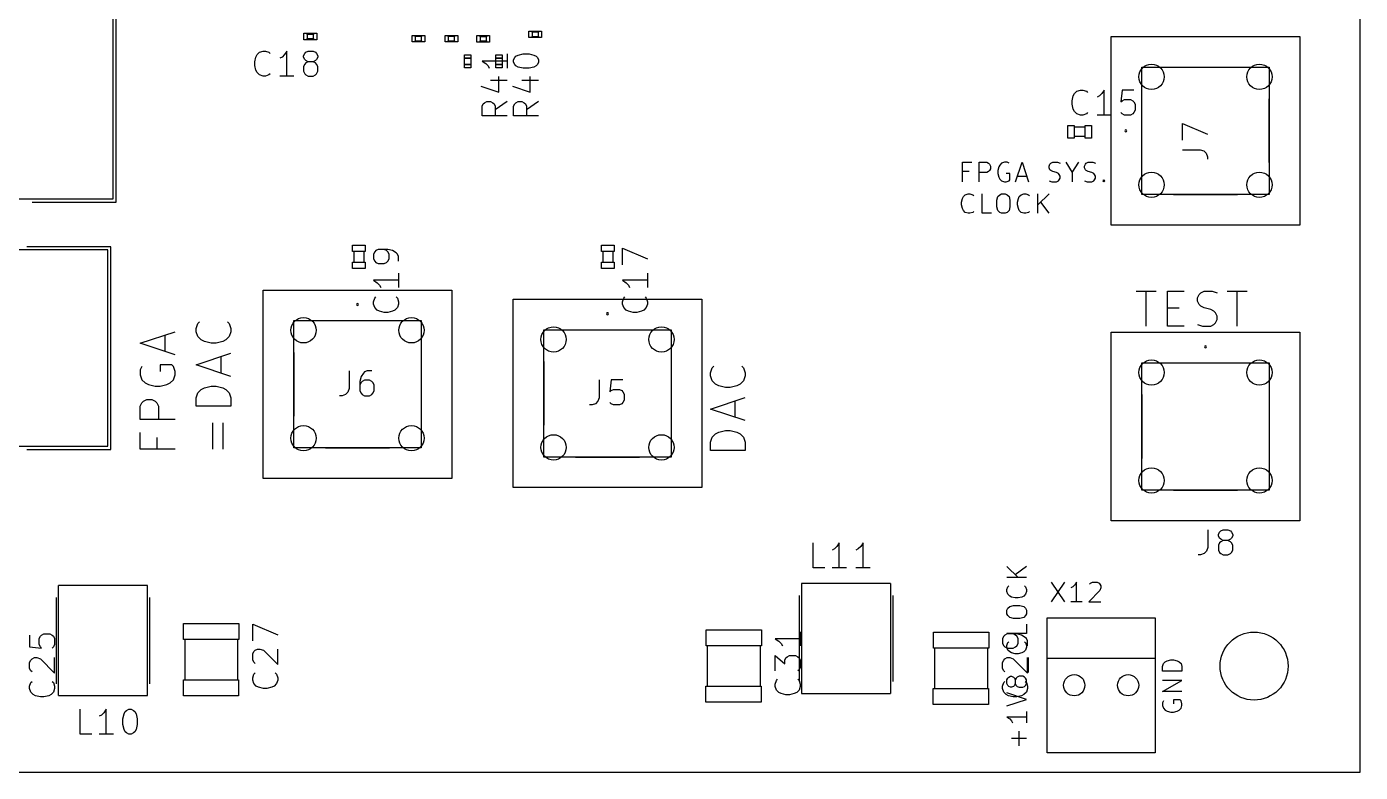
# Model space of a CAD drawing. Header units: millimetres. Extents: x 0 to 100, y 0 to 100.
# Drawn here: x 37.2 to 100, y 0 to 35.1 of the extents above; entities that cross this region are included whole.
import ezdxf

# ---------------------------------------------------------------- set-up
doc = ezdxf.new("R2010")
doc.units = ezdxf.units.MM
for name, color, linetype, true_color in [('Edge.Cuts', 254, 'CONTINUOUS', 0xd0d2cd), ('F.Fab', 9, 'CONTINUOUS', 0xafafaf), ('F.Silkscreen', 41, 'CONTINUOUS', 0xf2eda1)]:
    doc.layers.add(name, color=color, linetype=linetype, true_color=true_color)

msp = doc.modelspace()

# ---------------------------------------------------------------- linework, layer by layer
at = {"layer": 'Edge.Cuts', "linetype": 'CONTINUOUS'}
for p, q in [((100, 0), (100, 100)), ((0, 0), (100, 0))]:
    msp.add_line(p, q, dxfattribs=at)
at = {"layer": 'Edge.Cuts'}
for centre, radius in [((90.17, 32.74), 0.5969), ((95.25, 32.74), 0.5969), ((90.17, 27.66), 0.5969), ((95.25, 27.66), 0.5969), ((50.25, 20.81), 0.5969), ((55.33, 20.81), 0.5969), ((62.02, 20.3781), 0.5969), ((67.1, 20.3781), 0.5969), ((90.17, 18.82), 0.5969), ((95.25, 18.82), 0.5969), ((50.25, 15.73), 0.5969), ((55.33, 15.73), 0.5969), ((62.02, 15.2981), 0.5969), ((67.1, 15.2981), 0.5969), ((90.17, 13.74), 0.5969), ((95.25, 13.74), 0.5969), ((95, 5), 1.599999), ((86.53, 4.1), 0.5), ((89.07, 4.1), 0.5)]:
    msp.add_circle(centre, radius, dxfattribs=at)
at = {"layer": 'F.Fab', "linetype": 'CONTINUOUS'}
for p, q in [((41.2828, 26.9972), (41.2828, 36.2428)), ((50.27, 34.49), (50.27, 34.79)), ((50.27, 34.79), (50.42, 34.79)), ((50.42, 34.79), (50.42, 34.49)), ((50.42, 34.74), (50.42, 34.79)), ((50.42, 34.79), (50.72, 34.79)), ((50.72, 34.74), (50.42, 34.74)), ((50.42, 34.49), (50.42, 34.54)), ((50.42, 34.54), (50.72, 34.54)), ((50.72, 34.79), (50.72, 34.74)), ((50.72, 34.49), (50.72, 34.79)), ((50.72, 34.79), (50.87, 34.79)), ((50.72, 34.54), (50.72, 34.49)), ((50.87, 34.79), (50.87, 34.49)), ((55.36, 34.39), (55.36, 34.69)), ((55.36, 34.69), (55.51, 34.69)), ((55.51, 34.69), (55.51, 34.39)), ((55.51, 34.64), (55.51, 34.69)), ((55.51, 34.69), (55.81, 34.69)), ((55.81, 34.64), (55.51, 34.64)), ((55.81, 34.69), (55.81, 34.64)), ((55.81, 34.39), (55.81, 34.69)), ((55.81, 34.69), (55.96, 34.69)), ((55.96, 34.69), (55.96, 34.39)), ((56.91, 34.39), (56.91, 34.69)), ((56.91, 34.69), (57.06, 34.69)), ((57.06, 34.69), (57.06, 34.39)), ((57.06, 34.64), (57.06, 34.69)), ((57.06, 34.69), (57.36, 34.69)), ((57.36, 34.64), (57.06, 34.64)), ((57.36, 34.69), (57.36, 34.64)), ((57.36, 34.39), (57.36, 34.69)), ((57.36, 34.69), (57.51, 34.69)), ((57.51, 34.69), (57.51, 34.39)), ((58.41, 34.38), (58.41, 34.68)), ((58.41, 34.68), (58.56, 34.68)), ((58.56, 34.68), (58.56, 34.38)), ((58.56, 34.63), (58.56, 34.68)), ((58.56, 34.68), (58.86, 34.68)), ((58.86, 34.63), (58.56, 34.63)), ((58.86, 34.68), (58.86, 34.63)), ((58.86, 34.38), (58.86, 34.68)), ((58.86, 34.68), (59.01, 34.68)), ((59.01, 34.68), (59.01, 34.38)), ((60.86, 34.59), (60.86, 34.89)), ((60.86, 34.89), (61.01, 34.89)), ((61.01, 34.59), (60.86, 34.59)), ((61.01, 34.89), (61.01, 34.59)), ((61.01, 34.84), (61.01, 34.89)), ((61.01, 34.89), (61.31, 34.89)), ((61.31, 34.84), (61.01, 34.84)), ((61.01, 34.59), (61.01, 34.64)), ((61.01, 34.64), (61.31, 34.64)), ((61.31, 34.59), (61.01, 34.59)), ((61.31, 34.89), (61.31, 34.84)), ((61.31, 34.59), (61.31, 34.89)), ((61.31, 34.89), (61.46, 34.89)), ((61.31, 34.64), (61.31, 34.59)), ((61.46, 34.59), (61.31, 34.59)), ((61.46, 34.89), (61.46, 34.59)), ((88.275, 34.635), (97.145, 34.635)), ((88.275, 25.765), (88.275, 34.635)), ((97.145, 34.635), (97.145, 25.765)), ((50.42, 34.49), (50.27, 34.49)), ((50.72, 34.49), (50.42, 34.49)), ((50.87, 34.49), (50.72, 34.49)), ((55.51, 34.39), (55.36, 34.39)), ((55.51, 34.39), (55.51, 34.44)), ((55.51, 34.44), (55.81, 34.44)), ((55.81, 34.39), (55.51, 34.39)), ((55.81, 34.44), (55.81, 34.39)), ((55.96, 34.39), (55.81, 34.39)), ((57.06, 34.39), (56.91, 34.39)), ((57.06, 34.39), (57.06, 34.44)), ((57.06, 34.44), (57.36, 34.44)), ((57.36, 34.39), (57.06, 34.39)), ((57.36, 34.44), (57.36, 34.39)), ((57.51, 34.39), (57.36, 34.39)), ((58.56, 34.38), (58.41, 34.38)), ((58.56, 34.38), (58.56, 34.43)), ((58.56, 34.43), (58.86, 34.43)), ((58.86, 34.38), (58.56, 34.38)), ((58.86, 34.43), (58.86, 34.38)), ((59.01, 34.38), (58.86, 34.38)), ((57.82, 33.62), (57.82, 33.77)), ((57.82, 33.77), (58.12, 33.77)), ((58.12, 33.62), (57.82, 33.62)), ((57.82, 33.17), (57.82, 33.32)), ((57.82, 33.32), (58.12, 33.32)), ((58.12, 33.77), (58.12, 33.62)), ((58.12, 33.32), (58.12, 33.17)), ((59.3, 33.62), (59.3, 33.77)), ((59.3, 33.77), (59.6, 33.77)), ((59.6, 33.62), (59.3, 33.62)), ((59.3, 33.17), (59.3, 33.32)), ((59.3, 33.32), (59.6, 33.32)), ((59.6, 33.77), (59.6, 33.62)), ((59.6, 33.32), (59.6, 33.17)), ((58.12, 33.17), (57.82, 33.17)), ((59.6, 33.17), (59.3, 33.17)), ((89.713, 33.197), (95.707, 33.197)), ((89.713, 27.203), (89.713, 33.197)), ((95.707, 33.197), (95.707, 27.203)), ((86.226, 29.8552), (86.226, 30.4551)), ((86.226, 30.4551), (86.526, 30.4551)), ((86.526, 30.4551), (86.526, 29.8552)), ((86.535, 30.384), (87.025, 30.384)), ((87.0388, 29.8552), (87.0388, 30.4551)), ((87.0388, 30.4551), (87.3388, 30.4551)), ((87.3388, 30.4551), (87.3388, 29.8552)), ((86.526, 29.8552), (86.226, 29.8552)), ((87.025, 29.936), (86.535, 29.936)), ((87.3388, 29.8552), (87.0388, 29.8552)), ((81.271678, 27.797898), (81.271678, 28.717898)), ((81.271678, 28.717898), (81.709773, 28.717898)), ((81.578345, 28.279803), (81.271678, 28.279803)), ((82.060249, 27.797898), (82.060249, 28.717898)), ((82.060249, 28.717898), (82.410725, 28.717898)), ((82.410725, 28.717898), (82.498344, 28.674088)), ((82.498344, 28.279803), (82.410725, 28.235993)), ((82.498344, 28.674088), (82.542154, 28.630279)), ((82.542154, 28.323612), (82.498344, 28.279803)), ((82.542154, 28.630279), (82.585963, 28.54266)), ((82.585963, 28.411231), (82.542154, 28.323612)), ((82.585963, 28.54266), (82.585963, 28.411231)), ((82.980249, 28.49885), (82.93644, 28.323612)), ((82.93644, 28.323612), (82.93644, 28.192184)), ((83.024059, 28.586469), (82.980249, 28.49885)), ((83.111678, 28.674088), (83.024059, 28.586469)), ((83.243106, 28.717898), (83.111678, 28.674088)), ((83.374535, 28.717898), (83.243106, 28.717898)), ((83.462154, 28.674088), (83.374535, 28.717898)), ((83.768821, 27.797898), (84.075487, 28.717898)), ((84.075487, 28.717898), (84.382154, 27.797898)), ((85.345963, 28.54266), (85.389772, 28.630279)), ((85.345963, 28.455041), (85.345963, 28.54266)), ((85.389772, 28.367422), (85.345963, 28.455041)), ((85.389772, 28.630279), (85.433582, 28.674088)), ((85.433582, 28.323612), (85.389772, 28.367422)), ((85.433582, 28.674088), (85.521201, 28.717898)), ((85.521201, 28.279803), (85.433582, 28.323612)), ((85.521201, 28.717898), (85.740248, 28.717898)), ((85.696439, 28.235993), (85.521201, 28.279803)), ((85.740248, 28.717898), (85.871677, 28.674088)), ((86.134534, 28.717898), (86.4412, 28.235993)), ((86.4412, 28.235993), (86.747867, 28.717898)), ((87.010724, 28.54266), (87.054533, 28.630279)), ((87.010724, 28.455041), (87.010724, 28.54266)), ((87.054533, 28.367422), (87.010724, 28.455041)), ((87.054533, 28.630279), (87.098343, 28.674088)), ((87.098343, 28.323612), (87.054533, 28.367422)), ((87.098343, 28.674088), (87.185962, 28.717898)), ((87.185962, 28.279803), (87.098343, 28.323612)), ((87.185962, 28.717898), (87.405009, 28.717898)), ((87.3612, 28.235993), (87.185962, 28.279803)), ((87.405009, 28.717898), (87.536438, 28.674088)), ((82.410725, 28.235993), (82.060249, 28.235993)), ((82.93644, 28.192184), (82.980249, 28.016946)), ((82.980249, 28.016946), (83.024059, 27.929327)), ((83.024059, 27.929327), (83.111678, 27.841708)), ((83.111678, 27.841708), (83.243106, 27.797898)), ((83.243106, 27.797898), (83.330725, 27.797898)), ((83.505963, 28.192184), (83.330725, 28.192184)), ((83.330725, 27.797898), (83.462154, 27.841708)), ((83.462154, 27.841708), (83.505963, 27.885517)), ((83.505963, 27.885517), (83.505963, 28.192184)), ((83.85644, 28.060755), (84.294535, 28.060755)), ((85.345963, 27.841708), (85.477391, 27.797898)), ((85.477391, 27.797898), (85.696439, 27.797898)), ((85.784058, 28.192184), (85.696439, 28.235993)), ((85.696439, 27.797898), (85.784058, 27.841708)), ((85.827867, 28.148374), (85.784058, 28.192184)), ((85.784058, 27.841708), (85.827867, 27.885517)), ((85.871677, 28.060755), (85.827867, 28.148374)), ((85.827867, 27.885517), (85.871677, 27.973136)), ((85.871677, 27.973136), (85.871677, 28.060755)), ((86.4412, 28.235993), (86.4412, 27.797898)), ((87.010724, 27.841708), (87.142152, 27.797898)), ((87.142152, 27.797898), (87.3612, 27.797898)), ((87.448819, 28.192184), (87.3612, 28.235993)), ((87.3612, 27.797898), (87.448819, 27.841708)), ((87.492628, 28.148374), (87.448819, 28.192184)), ((87.448819, 27.841708), (87.492628, 27.885517)), ((87.536438, 28.060755), (87.492628, 28.148374)), ((87.492628, 27.885517), (87.536438, 27.973136)), ((87.536438, 27.973136), (87.536438, 28.060755)), ((87.886914, 27.841708), (87.930723, 27.885517)), ((87.930723, 27.797898), (87.886914, 27.841708)), ((87.930723, 27.885517), (87.974533, 27.841708)), ((87.930723, 27.885517), (87.930723, 27.797898)), ((87.974533, 27.841708), (87.930723, 27.797898)), ((81.227869, 26.842464), (81.271678, 27.017702)), ((81.271678, 27.017702), (81.315488, 27.105321)), ((81.315488, 27.105321), (81.403107, 27.19294)), ((81.403107, 27.19294), (81.534535, 27.23675)), ((81.534535, 27.23675), (81.622154, 27.23675)), ((81.622154, 27.23675), (81.753583, 27.19294)), ((81.753583, 27.19294), (81.797392, 27.149131)), ((82.191678, 26.31675), (82.191678, 27.23675)), ((82.892631, 26.930083), (82.93644, 27.105321)), ((82.93644, 27.105321), (83.024059, 27.19294)), ((83.024059, 27.19294), (83.111678, 27.23675)), ((83.111678, 27.23675), (83.286916, 27.23675)), ((83.286916, 27.23675), (83.374535, 27.19294)), ((83.374535, 27.19294), (83.462154, 27.105321)), ((83.462154, 27.105321), (83.505964, 26.930083)), ((83.856441, 26.842464), (83.90025, 27.017702)), ((83.90025, 27.017702), (83.94406, 27.105321)), ((83.94406, 27.105321), (84.031679, 27.19294)), ((84.031679, 27.19294), (84.163107, 27.23675)), ((84.163107, 27.23675), (84.250726, 27.23675)), ((84.250726, 27.23675), (84.382155, 27.19294)), ((84.382155, 27.19294), (84.425964, 27.149131)), ((84.82025, 26.31675), (84.82025, 27.23675)), ((85.345964, 27.23675), (84.82025, 26.711036)), ((95.707, 27.203), (89.713, 27.203)), ((26.9572, 26.9972), (41.2828, 26.9972)), ((81.227869, 26.711036), (81.227869, 26.842464)), ((81.271678, 26.535798), (81.227869, 26.711036)), ((81.315488, 26.448179), (81.271678, 26.535798)), ((81.403107, 26.36056), (81.315488, 26.448179)), ((81.797392, 26.404369), (81.753583, 26.36056)), ((82.892631, 26.623417), (82.892631, 26.930083)), ((82.93644, 26.448179), (82.892631, 26.623417)), ((83.024059, 26.36056), (82.93644, 26.448179)), ((83.462154, 26.448179), (83.374535, 26.36056)), ((83.505964, 26.623417), (83.462154, 26.448179)), ((83.505964, 26.930083), (83.505964, 26.623417)), ((83.856441, 26.711036), (83.856441, 26.842464)), ((83.90025, 26.535798), (83.856441, 26.711036)), ((83.94406, 26.448179), (83.90025, 26.535798)), ((84.031679, 26.36056), (83.94406, 26.448179)), ((84.425964, 26.404369), (84.382155, 26.36056)), ((85.345964, 26.31675), (84.951679, 26.842464)), ((81.534535, 26.31675), (81.403107, 26.36056)), ((81.622154, 26.31675), (81.534535, 26.31675)), ((81.753583, 26.36056), (81.622154, 26.31675)), ((82.629773, 26.31675), (82.191678, 26.31675)), ((83.111678, 26.31675), (83.024059, 26.36056)), ((83.286916, 26.31675), (83.111678, 26.31675)), ((83.374535, 26.36056), (83.286916, 26.31675)), ((84.163107, 26.31675), (84.031679, 26.36056)), ((84.250726, 26.31675), (84.163107, 26.31675)), ((84.382155, 26.36056), (84.250726, 26.31675)), ((97.145, 25.765), (88.275, 25.765)), ((41.0328, 24.5928), (26.7072, 24.5928)), ((41.0328, 15.3472), (41.0328, 24.5928)), ((52.5552, 24.524), (52.5552, 24.824)), ((52.5552, 24.824), (53.1551, 24.824)), ((53.1551, 24.524), (52.5552, 24.524)), ((52.636, 24.025), (52.636, 24.515)), ((53.084, 24.515), (53.084, 24.025)), ((53.1551, 24.824), (53.1551, 24.524)), ((64.2752, 24.524), (64.2752, 24.824)), ((64.2752, 24.824), (64.8751, 24.824)), ((64.8751, 24.524), (64.2752, 24.524)), ((64.356, 24.025), (64.356, 24.515)), ((64.804, 24.515), (64.804, 24.025)), ((64.8751, 24.824), (64.8751, 24.524)), ((52.5552, 23.7112), (52.5552, 24.0112)), ((52.5552, 24.0112), (53.1551, 24.0112)), ((53.1551, 24.0112), (53.1551, 23.7112)), ((64.2752, 23.7112), (64.2752, 24.0112)), ((64.2752, 24.0112), (64.8751, 24.0112)), ((64.8751, 24.0112), (64.8751, 23.7112)), ((53.1551, 23.7112), (52.5552, 23.7112)), ((64.8751, 23.7112), (64.2752, 23.7112)), ((48.355, 22.705), (57.225, 22.705)), ((48.355, 13.835), (48.355, 22.705)), ((57.225, 22.705), (57.225, 13.835)), ((89.449364, 22.643342), (90.384084, 22.643342)), ((89.916724, 21.007582), (89.916724, 22.643342)), ((90.929337, 21.007582), (90.929337, 22.643342)), ((90.929337, 22.643342), (91.708271, 22.643342)), ((92.487204, 22.565449), (92.64299, 22.643342)), ((92.64299, 22.643342), (93.032457, 22.643342)), ((93.032457, 22.643342), (93.266137, 22.565449)), ((93.733497, 22.643342), (94.668217, 22.643342)), ((94.200857, 21.007582), (94.200857, 22.643342)), ((60.125, 22.2731), (68.995, 22.2731)), ((60.125, 13.4031), (60.125, 22.2731)), ((68.995, 22.2731), (68.995, 13.4031)), ((92.331417, 22.331769), (92.40931, 22.487556)), ((92.331417, 22.175982), (92.331417, 22.331769)), ((92.40931, 22.020196), (92.331417, 22.175982)), ((92.40931, 22.487556), (92.487204, 22.565449)), ((92.487204, 21.942302), (92.40931, 22.020196)), ((90.929337, 21.864409), (91.474591, 21.864409)), ((92.64299, 21.864409), (92.487204, 21.942302)), ((92.954564, 21.786516), (92.64299, 21.864409)), ((93.11035, 21.708622), (92.954564, 21.786516)), ((93.188244, 21.630729), (93.11035, 21.708622)), ((93.266137, 21.474942), (93.188244, 21.630729)), ((93.266137, 21.319156), (93.266137, 21.474942)), ((42.563175, 20.198218), (44.198935, 20.743471)), ((45.196657, 20.899258), (45.27455, 21.132938)), ((45.196657, 20.743471), (45.196657, 20.899258)), ((45.27455, 20.509791), (45.196657, 20.743471)), ((45.27455, 21.132938), (45.352444, 21.210831)), ((46.67663, 21.210831), (46.754524, 21.132938)), ((46.754524, 21.132938), (46.832417, 20.899258)), ((46.832417, 20.743471), (46.754524, 20.509791)), ((46.832417, 20.899258), (46.832417, 20.743471)), ((49.793, 21.267), (55.787, 21.267)), ((49.793, 15.273), (49.793, 21.267)), ((55.787, 21.267), (55.787, 15.273)), ((61.563, 20.8351), (67.557, 20.8351)), ((61.563, 14.8411), (61.563, 20.8351)), ((67.557, 20.8351), (67.557, 14.8411)), ((91.708271, 21.007582), (90.929337, 21.007582)), ((92.331417, 21.085476), (92.565097, 21.007582)), ((92.565097, 21.007582), (92.954564, 21.007582)), ((92.954564, 21.007582), (93.11035, 21.085476)), ((93.11035, 21.085476), (93.188244, 21.163369)), ((93.188244, 21.163369), (93.266137, 21.319156)), ((44.198935, 19.652964), (42.563175, 20.198218)), ((43.731575, 19.808751), (43.731575, 20.587684)), ((45.430337, 20.354005), (45.27455, 20.509791)), ((45.586124, 20.276111), (45.430337, 20.354005)), ((45.897697, 20.198218), (45.586124, 20.276111)), ((46.131377, 20.198218), (45.897697, 20.198218)), ((46.44295, 20.276111), (46.131377, 20.198218)), ((46.598737, 20.354005), (46.44295, 20.276111)), ((46.754524, 20.509791), (46.598737, 20.354005)), ((88.275, 20.715), (97.145, 20.715)), ((88.275, 11.845), (88.275, 20.715)), ((97.145, 20.715), (97.145, 11.845)), ((45.196657, 19.185605), (46.832417, 19.730858)), ((46.365057, 18.796138), (46.365057, 19.575071)), ((42.641068, 19.107711), (42.563175, 18.951924)), ((42.563175, 18.951924), (42.563175, 18.718244)), ((44.043148, 19.185604), (43.497895, 19.185604)), ((43.497895, 19.185604), (43.497895, 18.874031)), ((44.121042, 19.107711), (44.043148, 19.185604)), ((44.198935, 18.874031), (44.121042, 19.107711)), ((44.198935, 18.718244), (44.198935, 18.874031)), ((46.832417, 18.640351), (45.196657, 19.185605)), ((69.406657, 18.814031), (69.48455, 19.047711)), ((69.48455, 19.047711), (69.562444, 19.125604)), ((70.88663, 19.125604), (70.964524, 19.047711)), ((70.964524, 19.047711), (71.042417, 18.814031)), ((89.713, 19.277), (95.707, 19.277)), ((89.713, 13.283), (89.713, 19.277)), ((95.707, 19.277), (95.707, 13.283)), ((42.563175, 18.718244), (42.641068, 18.484564)), ((42.641068, 18.484564), (42.796855, 18.328778)), ((42.796855, 18.328778), (42.952642, 18.250884)), ((42.952642, 18.250884), (43.264215, 18.172991)), ((43.497895, 18.172991), (43.809468, 18.250884)), ((43.809468, 18.250884), (43.965255, 18.328778)), ((43.965255, 18.328778), (44.121042, 18.484564)), ((44.121042, 18.484564), (44.198935, 18.718244)), ((69.406657, 18.658244), (69.406657, 18.814031)), ((69.48455, 18.424564), (69.406657, 18.658244)), ((69.640337, 18.268778), (69.48455, 18.424564)), ((69.796124, 18.190884), (69.640337, 18.268778)), ((70.808737, 18.268778), (70.65295, 18.190884)), ((70.964524, 18.424564), (70.808737, 18.268778)), ((71.042417, 18.658244), (70.964524, 18.424564)), ((71.042417, 18.814031), (71.042417, 18.658244)), ((43.264215, 18.172991), (43.497895, 18.172991)), ((45.196657, 17.627738), (45.27455, 17.861418)), ((45.196657, 17.238271), (45.196657, 17.627738)), ((45.27455, 17.861418), (45.430337, 18.017205)), ((45.430337, 18.017205), (45.586124, 18.095098)), ((45.586124, 18.095098), (45.897697, 18.172991)), ((45.897697, 18.172991), (46.131377, 18.172991)), ((46.131377, 18.172991), (46.44295, 18.095098)), ((46.44295, 18.095098), (46.598737, 18.017205)), ((46.598737, 18.017205), (46.754524, 17.861418)), ((46.754524, 17.861418), (46.832417, 17.627738)), ((46.832417, 17.627738), (46.832417, 17.238271)), ((69.406657, 17.100378), (71.042417, 17.645631)), ((70.107697, 18.112991), (69.796124, 18.190884)), ((70.341377, 18.112991), (70.107697, 18.112991)), ((70.65295, 18.190884), (70.341377, 18.112991)), ((42.563175, 17.238271), (42.641068, 17.394058)), ((42.563175, 16.615124), (42.563175, 17.238271)), ((42.641068, 17.394058), (42.718962, 17.471951)), ((42.718962, 17.471951), (42.874748, 17.549844)), ((42.874748, 17.549844), (43.108428, 17.549844)), ((43.108428, 17.549844), (43.264215, 17.471951)), ((43.264215, 17.471951), (43.342108, 17.394058)), ((43.342108, 17.394058), (43.420002, 17.238271)), ((43.420002, 17.238271), (43.420002, 16.615124)), ((46.832417, 17.238271), (45.196657, 17.238271)), ((71.042417, 16.555124), (69.406657, 17.100378)), ((70.575057, 16.710911), (70.575057, 17.489844)), ((44.198935, 16.615124), (42.563175, 16.615124)), ((45.97559, 15.213044), (45.97559, 16.459338)), ((46.44295, 16.459338), (46.44295, 15.213044)), ((42.563175, 15.213044), (42.563175, 15.991978)), ((43.342108, 15.758298), (43.342108, 15.213044)), ((69.406657, 15.542511), (69.48455, 15.776191)), ((69.48455, 15.776191), (69.640337, 15.931978)), ((69.640337, 15.931978), (69.796124, 16.009871)), ((69.796124, 16.009871), (70.107697, 16.087764)), ((70.107697, 16.087764), (70.341377, 16.087764)), ((70.341377, 16.087764), (70.65295, 16.009871)), ((70.65295, 16.009871), (70.808737, 15.931978)), ((70.808737, 15.931978), (70.964524, 15.776191)), ((70.964524, 15.776191), (71.042417, 15.542511)), ((26.7072, 15.3472), (41.0328, 15.3472)), ((44.198935, 15.213044), (42.563175, 15.213044)), ((55.787, 15.273), (49.793, 15.273)), ((69.406657, 15.153044), (69.406657, 15.542511)), ((71.042417, 15.153044), (69.406657, 15.153044)), ((71.042417, 15.542511), (71.042417, 15.153044)), ((67.557, 14.8411), (61.563, 14.8411)), ((57.225, 13.835), (48.355, 13.835)), ((68.995, 13.4031), (60.125, 13.4031)), ((95.707, 13.283), (89.713, 13.283)), ((97.145, 11.845), (88.275, 11.845)), ((83.363249, 9.696915), (83.888963, 9.171201)), ((84.283249, 9.696915), (83.757535, 9.30263)), ((38.717, 3.609), (38.717, 8.791)), ((42.908, 8.791), (38.717, 8.791)), ((42.908, 3.609), (42.908, 8.791)), ((73.692, 8.891), (73.692, 3.709)), ((77.883, 8.891), (73.692, 8.891)), ((77.883, 8.891), (77.883, 3.709)), ((84.283249, 9.171201), (83.363249, 9.171201)), ((38.616, 4.168), (38.616, 8.232)), ((43.01, 4.168), (43.01, 8.232)), ((73.59, 8.332), (73.59, 4.268)), ((77.984, 8.332), (77.984, 4.268)), ((83.363249, 8.601677), (83.407059, 8.733106)), ((83.363249, 8.514058), (83.363249, 8.601677)), ((83.407059, 8.38263), (83.363249, 8.514058)), ((83.407059, 8.733106), (83.450868, 8.776915)), ((83.494678, 8.295011), (83.407059, 8.38263)), ((83.582297, 8.251201), (83.494678, 8.295011)), ((83.757535, 8.207392), (83.582297, 8.251201)), ((83.888963, 8.207392), (83.757535, 8.207392)), ((84.064201, 8.251201), (83.888963, 8.207392)), ((84.15182, 8.295011), (84.064201, 8.251201)), ((84.23944, 8.38263), (84.15182, 8.295011)), ((84.19563, 8.776915), (84.23944, 8.733106)), ((84.23944, 8.733106), (84.283249, 8.601677)), ((84.283249, 8.514058), (84.23944, 8.38263)), ((84.283249, 8.601677), (84.283249, 8.514058)), ((83.363249, 7.637867), (83.407059, 7.725486)), ((83.363249, 7.462629), (83.363249, 7.637867)), ((83.407059, 7.725486), (83.494678, 7.813105)), ((83.494678, 7.813105), (83.669916, 7.856915)), ((83.669916, 7.856915), (83.976582, 7.856915)), ((83.976582, 7.856915), (84.15182, 7.813105)), ((84.15182, 7.813105), (84.23944, 7.725486)), ((84.23944, 7.725486), (84.283249, 7.637867)), ((84.283249, 7.637867), (84.283249, 7.462629)), ((44.6046, 6.2517), (44.6046, 7.0018)), ((44.6046, 7.0018), (47.2045, 7.0018)), ((47.2045, 7.0018), (47.2045, 6.2517)), ((83.407059, 7.37501), (83.363249, 7.462629)), ((83.494678, 7.287391), (83.407059, 7.37501)), ((83.669916, 7.243582), (83.494678, 7.287391)), ((83.976582, 7.243582), (83.669916, 7.243582)), ((84.15182, 7.287391), (83.976582, 7.243582)), ((84.23944, 7.37501), (84.15182, 7.287391)), ((84.283249, 7.462629), (84.23944, 7.37501)), ((84.283249, 6.980724), (84.283249, 6.542629)), ((69.2046, 5.9517), (69.2046, 6.7018)), ((69.2046, 6.7018), (71.8045, 6.7018)), ((71.8045, 6.7018), (71.8045, 5.9517)), ((79.9046, 5.8517), (79.9046, 6.6018)), ((79.9046, 6.6018), (82.5045, 6.6018)), ((82.5045, 6.6018), (82.5045, 5.8517)), ((84.283249, 6.542629), (83.363249, 6.542629)), ((47.2045, 6.2517), (44.6046, 6.2517)), ((44.6554, 6.2652), (44.6554, 4.3348)), ((47.1446, 6.2652), (47.1446, 4.3348)), ((71.8045, 5.9517), (69.2046, 5.9517)), ((69.2554, 5.9652), (69.2554, 4.0348)), ((71.7446, 5.9652), (71.7446, 4.0348)), ((82.5045, 5.8517), (79.9046, 5.8517)), ((79.9554, 5.8652), (79.9554, 3.9348)), ((82.4446, 5.8652), (82.4446, 3.9348)), ((83.363249, 5.973105), (83.407059, 6.104534)), ((83.363249, 5.885486), (83.363249, 5.973105)), ((83.407059, 5.754058), (83.363249, 5.885486)), ((83.407059, 6.104534), (83.450868, 6.148343)), ((83.494678, 5.666439), (83.407059, 5.754058)), ((83.582297, 5.622629), (83.494678, 5.666439)), ((84.15182, 5.666439), (84.064201, 5.622629)), ((84.23944, 5.754058), (84.15182, 5.666439)), ((84.19563, 6.148343), (84.23944, 6.104534)), ((84.23944, 6.104534), (84.283249, 5.973105)), ((84.283249, 5.885486), (84.23944, 5.754058)), ((84.283249, 5.973105), (84.283249, 5.885486)), ((83.757535, 5.57882), (83.582297, 5.622629)), ((83.888963, 5.57882), (83.757535, 5.57882)), ((84.064201, 5.622629), (83.888963, 5.57882)), ((84.370868, 4.70263), (84.370868, 5.403582)), ((90.683249, 4.984536), (90.727059, 5.115964)), ((90.727059, 5.115964), (90.814678, 5.203583)), ((90.814678, 5.203583), (90.902297, 5.247393)), ((90.902297, 5.247393), (91.077535, 5.291202)), ((91.077535, 5.291202), (91.208963, 5.291202)), ((91.208963, 5.291202), (91.384201, 5.247393)), ((91.384201, 5.247393), (91.47182, 5.203583)), ((91.47182, 5.203583), (91.55944, 5.115964)), ((91.55944, 5.115964), (91.603249, 4.984536)), ((83.363249, 4.352154), (83.407059, 4.439773)), ((83.407059, 4.439773), (83.450868, 4.483582)), ((83.450868, 4.483582), (83.538487, 4.527392)), ((83.538487, 4.527392), (83.582297, 4.527392)), ((83.582297, 4.527392), (83.669916, 4.483582)), ((83.669916, 4.483582), (83.713725, 4.439773)), ((83.713725, 4.439773), (83.757535, 4.352154)), ((83.801344, 4.439773), (83.757535, 4.352154)), ((83.845154, 4.483582), (83.801344, 4.439773)), ((83.932773, 4.527392), (83.845154, 4.483582)), ((84.108011, 4.527392), (83.932773, 4.527392)), ((84.19563, 4.483582), (84.108011, 4.527392)), ((84.23944, 4.439773), (84.19563, 4.483582)), ((84.283249, 4.352154), (84.23944, 4.439773)), ((90.683249, 4.765488), (90.683249, 4.984536)), ((91.603249, 4.765488), (90.683249, 4.765488)), ((91.603249, 4.984536), (91.603249, 4.765488)), ((44.5955, 3.5982), (44.5955, 4.3483)), ((44.5955, 4.3483), (47.1954, 4.3483)), ((47.1954, 4.3483), (47.1954, 3.5982)), ((69.1955, 3.2982), (69.1955, 4.0483)), ((69.1955, 4.0483), (71.7954, 4.0483)), ((71.7954, 4.0483), (71.7954, 3.2982)), ((79.8955, 3.1982), (79.8955, 3.9483)), ((79.8955, 3.9483), (82.4954, 3.9483)), ((82.4954, 3.9483), (82.4954, 3.1982)), ((83.363249, 4.176916), (83.363249, 4.352154)), ((83.407059, 4.089297), (83.363249, 4.176916)), ((83.450868, 4.045487), (83.407059, 4.089297)), ((83.538487, 4.001678), (83.450868, 4.045487)), ((83.582297, 4.001678), (83.538487, 4.001678)), ((83.669916, 4.045487), (83.582297, 4.001678)), ((83.713725, 4.089297), (83.669916, 4.045487)), ((83.757535, 4.176916), (83.713725, 4.089297)), ((83.757535, 4.352154), (83.757535, 4.176916)), ((83.757535, 4.176916), (83.801344, 4.089297)), ((83.801344, 4.089297), (83.845154, 4.045487)), ((83.845154, 4.045487), (83.932773, 4.001678)), ((83.932773, 4.001678), (84.108011, 4.001678)), ((84.108011, 4.001678), (84.19563, 4.045487)), ((84.19563, 4.045487), (84.23944, 4.089297)), ((84.23944, 4.089297), (84.283249, 4.176916)), ((84.283249, 4.176916), (84.283249, 4.352154)), ((90.683249, 3.801678), (91.603249, 4.327392)), ((91.603249, 4.327392), (90.683249, 4.327392)), ((91.603249, 3.801678), (90.683249, 3.801678)), ((38.717, 3.609), (42.908, 3.609)), ((47.1954, 3.5982), (44.5955, 3.5982)), ((71.7954, 3.2982), (69.1955, 3.2982)), ((73.692, 3.709), (77.883, 3.709)), ((82.4954, 3.1982), (79.8955, 3.1982)), ((84.283249, 3.432154), (83.363249, 3.738821)), ((83.363249, 3.125488), (84.283249, 3.432154)), ((90.727059, 3.363583), (90.683249, 3.275964)), ((90.683249, 3.275964), (90.683249, 3.144535)), ((90.683249, 3.144535), (90.727059, 3.013107)), ((91.51563, 3.407392), (91.208963, 3.407392)), ((91.208963, 3.407392), (91.208963, 3.232154)), ((91.55944, 3.363583), (91.51563, 3.407392)), ((91.603249, 3.232154), (91.55944, 3.363583)), ((91.55944, 3.013107), (91.603249, 3.144535)), ((91.603249, 3.144535), (91.603249, 3.232154)), ((84.283249, 2.599774), (83.363249, 2.599774)), ((83.363249, 2.599774), (83.494678, 2.512155)), ((83.494678, 2.512155), (83.582297, 2.424536)), ((84.283249, 2.862631), (84.283249, 2.336917)), ((90.727059, 3.013107), (90.814678, 2.925488)), ((90.814678, 2.925488), (90.902297, 2.881678)), ((90.902297, 2.881678), (91.077535, 2.837869)), ((91.077535, 2.837869), (91.208963, 2.837869)), ((91.208963, 2.837869), (91.384201, 2.881678)), ((91.384201, 2.881678), (91.47182, 2.925488)), ((91.47182, 2.925488), (91.55944, 3.013107)), ((83.582297, 2.424536), (83.626106, 2.336917)), ((83.932773, 1.241678), (83.932773, 1.942631)), ((84.283249, 1.592154), (83.582297, 1.592154))]:
    msp.add_line(p, q, dxfattribs=at)
at = {"layer": 'F.Fab'}
for centre, radius in [((90.17, 32.74), 0.5969), ((95.25, 32.74), 0.5969), ((90.17, 27.66), 0.5969), ((95.25, 27.66), 0.5969), ((50.25, 20.81), 0.5969), ((55.33, 20.81), 0.5969), ((62.02, 20.3781), 0.5969), ((67.1, 20.3781), 0.5969), ((90.17, 18.82), 0.5969), ((95.25, 18.82), 0.5969), ((50.25, 15.73), 0.5969), ((55.33, 15.73), 0.5969), ((62.02, 15.2981), 0.5969), ((67.1, 15.2981), 0.5969), ((90.17, 13.74), 0.5969), ((95.25, 13.74), 0.5969), ((95, 5), 1.599999), ((86.53, 4.1), 0.5), ((89.07, 4.1), 0.5)]:
    msp.add_circle(centre, radius, dxfattribs=at)
at = {"layer": 'F.Silkscreen', "linetype": 'CONTINUOUS'}
for p, q in [((41.4352, 26.8448), (41.4352, 36.3952)), ((48.174173, 33.89781), (48.342248, 33.953835)), ((48.342248, 33.953835), (48.454298, 33.953835)), ((48.454298, 33.953835), (48.622374, 33.89781)), ((49.462751, 33.953835), (49.350701, 33.78576)), ((49.462751, 32.777307), (49.462751, 33.953835)), ((50.359153, 33.89781), (50.471204, 33.953835)), ((50.471204, 33.953835), (50.695304, 33.953835)), ((50.695304, 33.953835), (50.807355, 33.89781)), ((47.950072, 33.449609), (48.006097, 33.67371)), ((47.950072, 33.281534), (47.950072, 33.449609)), ((48.006097, 33.057433), (47.950072, 33.281534)), ((48.006097, 33.67371), (48.062122, 33.78576)), ((48.062122, 33.78576), (48.174173, 33.89781)), ((48.622374, 33.89781), (48.678399, 33.841785)), ((49.23865, 33.67371), (49.1266, 33.617685)), ((49.350701, 33.78576), (49.23865, 33.67371)), ((50.247103, 33.729735), (50.303128, 33.841785)), ((50.247103, 33.67371), (50.247103, 33.729735)), ((50.303128, 33.561659), (50.247103, 33.67371)), ((50.303128, 33.337559), (50.247103, 33.225509)), ((50.303128, 33.841785), (50.359153, 33.89781)), ((50.359153, 33.505634), (50.303128, 33.561659)), ((50.359153, 33.393584), (50.303128, 33.337559)), ((50.471204, 33.449609), (50.359153, 33.505634)), ((50.471204, 33.449609), (50.359153, 33.393584)), ((50.695304, 33.449609), (50.471204, 33.449609)), ((50.807355, 33.505634), (50.695304, 33.449609)), ((50.807355, 33.393584), (50.695304, 33.449609)), ((50.807355, 33.89781), (50.86338, 33.841785)), ((50.86338, 33.561659), (50.807355, 33.505634)), ((50.86338, 33.337559), (50.807355, 33.393584)), ((50.86338, 33.841785), (50.919405, 33.729735)), ((50.919405, 33.67371), (50.86338, 33.561659)), ((50.919405, 33.225509), (50.86338, 33.337559)), ((50.919405, 33.729735), (50.919405, 33.67371)), ((57.82, 33.32), (57.82, 33.62)), ((57.82, 33.62), (58.12, 33.62)), ((58.12, 33.32), (57.82, 33.32)), ((58.12, 33.62), (58.12, 33.32)), ((59.832692, 33.483254), (58.656164, 33.483254)), ((58.656164, 33.483254), (58.824239, 33.371204)), ((58.824239, 33.371204), (58.936289, 33.259153)), ((59.3, 33.32), (59.3, 33.62)), ((59.3, 33.62), (59.6, 33.62)), ((59.6, 33.32), (59.3, 33.32)), ((59.6, 33.62), (59.6, 33.32)), ((59.832692, 33.819405), (59.832692, 33.147103)), ((60.136164, 33.539279), (60.192189, 33.651329)), ((60.136164, 33.427229), (60.136164, 33.539279)), ((60.192189, 33.315179), (60.136164, 33.427229)), ((60.192189, 33.651329), (60.248214, 33.707355)), ((60.248214, 33.259153), (60.192189, 33.315179)), ((60.248214, 33.707355), (60.360264, 33.76338)), ((60.360264, 33.76338), (60.584365, 33.819405)), ((60.584365, 33.819405), (60.864491, 33.819405)), ((60.864491, 33.819405), (61.088591, 33.76338)), ((61.088591, 33.76338), (61.200641, 33.707355)), ((61.200641, 33.707355), (61.256667, 33.651329)), ((61.256667, 33.315179), (61.200641, 33.259153)), ((61.256667, 33.651329), (61.312692, 33.539279)), ((61.312692, 33.427229), (61.256667, 33.315179)), ((61.312692, 33.539279), (61.312692, 33.427229)), ((48.062122, 32.945383), (48.006097, 33.057433)), ((48.174173, 32.833333), (48.062122, 32.945383)), ((48.342248, 32.777307), (48.174173, 32.833333)), ((48.454298, 32.777307), (48.342248, 32.777307)), ((48.622374, 32.833333), (48.454298, 32.777307)), ((48.678399, 32.889358), (48.622374, 32.833333)), ((49.798902, 32.777307), (49.1266, 32.777307)), ((50.247103, 33.225509), (50.247103, 33.001408)), ((50.247103, 33.001408), (50.303128, 32.889358)), ((50.303128, 32.889358), (50.359153, 32.833333)), ((50.359153, 32.833333), (50.471204, 32.777307)), ((50.471204, 32.777307), (50.695304, 32.777307)), ((50.695304, 32.777307), (50.807355, 32.833333)), ((50.807355, 32.833333), (50.86338, 32.889358)), ((50.86338, 32.889358), (50.919405, 33.001408)), ((50.919405, 33.001408), (50.919405, 33.225509)), ((58.936289, 33.259153), (58.992315, 33.147103)), ((59.440516, 32.0266), (59.440516, 32.754927)), ((60.360264, 33.203128), (60.248214, 33.259153)), ((60.584365, 33.147103), (60.360264, 33.203128)), ((60.864491, 33.147103), (60.584365, 33.147103)), ((61.088591, 33.203128), (60.864491, 33.147103)), ((60.920516, 32.0266), (60.920516, 32.754927)), ((61.200641, 33.259153), (61.088591, 33.203128)), ((91.21, 33.197), (94.21, 33.197)), ((58.600139, 32.306726), (59.440516, 32.0266)), ((59.04834, 32.586852), (59.832692, 32.586852)), ((60.080139, 32.306726), (60.920516, 32.0266)), ((60.52834, 32.586852), (61.312692, 32.586852)), ((86.542644, 31.952297), (86.654695, 32.064347)), ((86.654695, 32.064347), (86.82277, 32.120372)), ((86.82277, 32.120372), (86.93482, 32.120372)), ((86.93482, 32.120372), (87.102896, 32.064347)), ((87.102896, 32.064347), (87.158921, 32.008322)), ((87.943273, 32.120372), (87.831223, 31.952297)), ((87.943273, 30.943844), (87.943273, 32.120372)), ((88.78365, 32.120372), (88.727625, 31.560121)), ((89.343902, 32.120372), (88.78365, 32.120372)), ((58.656164, 31.354298), (58.712189, 31.466349)), ((58.712189, 31.466349), (58.768214, 31.522374)), ((58.768214, 31.522374), (58.880264, 31.578399)), ((58.880264, 31.578399), (59.04834, 31.578399)), ((59.04834, 31.578399), (59.16039, 31.522374)), ((59.16039, 31.522374), (59.216415, 31.466349)), ((59.216415, 31.466349), (59.27244, 31.354298)), ((59.832692, 31.578399), (59.27244, 31.186223)), ((60.136164, 31.354298), (60.192189, 31.466349)), ((60.192189, 31.466349), (60.248214, 31.522374)), ((60.248214, 31.522374), (60.360264, 31.578399)), ((60.360264, 31.578399), (60.52834, 31.578399)), ((60.52834, 31.578399), (60.64039, 31.522374)), ((60.64039, 31.522374), (60.696415, 31.466349)), ((60.696415, 31.466349), (60.75244, 31.354298)), ((61.312692, 31.578399), (60.75244, 31.186223)), ((86.430594, 31.616146), (86.486619, 31.840247)), ((86.430594, 31.448071), (86.430594, 31.616146)), ((86.486619, 31.22397), (86.430594, 31.448071)), ((86.486619, 31.840247), (86.542644, 31.952297)), ((87.719172, 31.840247), (87.607122, 31.784222)), ((87.831223, 31.952297), (87.719172, 31.840247)), ((88.727625, 31.560121), (88.78365, 31.616146)), ((88.78365, 31.616146), (88.895701, 31.672171)), ((88.895701, 31.672171), (89.175826, 31.672171)), ((89.175826, 31.672171), (89.287877, 31.616146)), ((89.287877, 31.616146), (89.343902, 31.560121)), ((89.343902, 31.560121), (89.399927, 31.448071)), ((89.399927, 31.448071), (89.399927, 31.167945)), ((89.713, 28.7), (89.713, 31.7)), ((95.71, 28.7), (95.707, 31.7)), ((58.656164, 30.906097), (58.656164, 31.354298)), ((59.832692, 30.906097), (58.656164, 30.906097)), ((59.27244, 31.354298), (59.27244, 30.906097)), ((60.136164, 30.906097), (60.136164, 31.354298)), ((61.312692, 30.906097), (60.136164, 30.906097)), ((60.75244, 31.354298), (60.75244, 30.906097)), ((86.542644, 31.11192), (86.486619, 31.22397)), ((86.654695, 30.99987), (86.542644, 31.11192)), ((86.82277, 30.943844), (86.654695, 30.99987)), ((86.93482, 30.943844), (86.82277, 30.943844)), ((87.102896, 30.99987), (86.93482, 30.943844)), ((87.158921, 31.055895), (87.102896, 30.99987)), ((88.279424, 30.943844), (87.607122, 30.943844)), ((88.78365, 30.99987), (88.727625, 31.055895)), ((88.895701, 30.943844), (88.78365, 30.99987)), ((89.175826, 30.943844), (88.895701, 30.943844)), ((89.287877, 30.99987), (89.175826, 30.943844)), ((89.343902, 31.055895), (89.287877, 30.99987)), ((89.399927, 31.167945), (89.343902, 31.055895)), ((91.622896, 29.756025), (91.622896, 30.540377)), ((91.622896, 30.540377), (92.799424, 30.036151)), ((91.622896, 29.307824), (92.463273, 29.307824)), ((92.463273, 29.307824), (92.631348, 29.251799)), ((92.631348, 29.251799), (92.743399, 29.139749)), ((92.743399, 29.139749), (92.799424, 28.971673)), ((92.799424, 28.971673), (92.799424, 28.859623)), ((91.21, 27.203), (94.21, 27.2)), ((37.4728, 26.8448), (41.4352, 26.8448)), ((41.1852, 24.7452), (37.2228, 24.7452)), ((41.1852, 15.1948), (41.1852, 24.7452)), ((53.602189, 24.507355), (53.546164, 24.395304)), ((53.658214, 24.56338), (53.602189, 24.507355)), ((53.770264, 24.619405), (53.658214, 24.56338)), ((54.218465, 24.619405), (53.770264, 24.619405)), ((54.16244, 24.56338), (54.05039, 24.619405)), ((54.218465, 24.507355), (54.16244, 24.56338)), ((54.442566, 24.56338), (54.218465, 24.619405)), ((54.274491, 24.395304), (54.218465, 24.507355)), ((54.610641, 24.451329), (54.442566, 24.56338)), ((65.266164, 23.891078), (65.266164, 24.67543)), ((65.266164, 24.67543), (66.442692, 24.171204)), ((53.546164, 24.395304), (53.546164, 24.171204)), ((53.546164, 24.171204), (53.602189, 24.059153)), ((53.602189, 24.059153), (53.658214, 24.003128)), ((53.658214, 24.003128), (53.770264, 23.947103)), ((53.770264, 23.947103), (54.05039, 23.947103)), ((54.05039, 23.947103), (54.16244, 24.003128)), ((54.16244, 24.003128), (54.218465, 24.059153)), ((54.218465, 24.059153), (54.274491, 24.171204)), ((54.274491, 24.171204), (54.274491, 24.395304)), ((54.666667, 24.395304), (54.610641, 24.451329)), ((54.722692, 24.283254), (54.666667, 24.395304)), ((54.722692, 24.059153), (54.722692, 24.283254)), ((54.722692, 23.498902), (54.722692, 22.8266)), ((66.442692, 23.498902), (66.442692, 22.8266)), ((54.722692, 23.162751), (53.546164, 23.162751)), ((53.546164, 23.162751), (53.714239, 23.050701)), ((53.714239, 23.050701), (53.826289, 22.93865)), ((53.826289, 22.93865), (53.882315, 22.8266)), ((66.442692, 23.162751), (65.266164, 23.162751)), ((65.266164, 23.162751), (65.434239, 23.050701)), ((65.434239, 23.050701), (65.546289, 22.93865)), ((65.546289, 22.93865), (65.602315, 22.8266)), ((53.546164, 22.154298), (53.602189, 22.322374)), ((53.546164, 22.042248), (53.546164, 22.154298)), ((53.602189, 21.874173), (53.546164, 22.042248)), ((53.602189, 22.322374), (53.658214, 22.378399)), ((54.610641, 22.378399), (54.666667, 22.322374)), ((54.666667, 22.322374), (54.722692, 22.154298)), ((54.722692, 22.042248), (54.666667, 21.874173)), ((54.722692, 22.154298), (54.722692, 22.042248)), ((65.266164, 22.154298), (65.322189, 22.322374)), ((65.266164, 22.042248), (65.266164, 22.154298)), ((65.322189, 21.874173), (65.266164, 22.042248)), ((65.322189, 22.322374), (65.378214, 22.378399)), ((66.330641, 22.378399), (66.386667, 22.322374)), ((66.386667, 22.322374), (66.442692, 22.154298)), ((66.442692, 22.042248), (66.386667, 21.874173)), ((66.442692, 22.154298), (66.442692, 22.042248)), ((53.714239, 21.762122), (53.602189, 21.874173)), ((53.826289, 21.706097), (53.714239, 21.762122)), ((54.05039, 21.650072), (53.826289, 21.706097)), ((54.218465, 21.650072), (54.05039, 21.650072)), ((54.442566, 21.706097), (54.218465, 21.650072)), ((54.554616, 21.762122), (54.442566, 21.706097)), ((54.666667, 21.874173), (54.554616, 21.762122)), ((65.434239, 21.762122), (65.322189, 21.874173)), ((65.546289, 21.706097), (65.434239, 21.762122)), ((65.77039, 21.650072), (65.546289, 21.706097)), ((65.938465, 21.650072), (65.77039, 21.650072)), ((66.162566, 21.706097), (65.938465, 21.650072)), ((66.274616, 21.762122), (66.162566, 21.706097)), ((66.386667, 21.874173), (66.274616, 21.762122)), ((51.29, 21.267), (54.29, 21.267)), ((63.06, 20.8351), (66.06, 20.8351)), ((49.793, 19.77), (49.79, 16.77)), ((55.787, 19.77), (55.787, 16.77)), ((52.397824, 18.907103), (52.397824, 18.066726)), ((53.126151, 18.851078), (53.070126, 18.795053)), ((53.238201, 18.907103), (53.126151, 18.851078)), ((53.462302, 18.907103), (53.238201, 18.907103)), ((61.563, 19.3381), (61.56, 16.3381)), ((67.557, 19.3381), (67.557, 16.3381)), ((91.21, 19.277), (94.21, 19.277)), ((52.958075, 18.626978), (52.90205, 18.402877)), ((52.90205, 18.402877), (52.90205, 17.954676)), ((52.958075, 18.346852), (52.90205, 18.234802)), ((53.070126, 18.795053), (52.958075, 18.626978)), ((53.0141, 18.402877), (52.958075, 18.346852)), ((53.126151, 18.458902), (53.0141, 18.402877)), ((53.350251, 18.458902), (53.126151, 18.458902)), ((53.462302, 18.402877), (53.350251, 18.458902)), ((53.518327, 18.346852), (53.462302, 18.402877)), ((53.574352, 18.234802), (53.518327, 18.346852)), ((53.574352, 17.954676), (53.574352, 18.234802)), ((64.167824, 18.475203), (64.167824, 17.634826)), ((64.728075, 18.475203), (64.67205, 17.914952)), ((65.288327, 18.475203), (64.728075, 18.475203)), ((52.061673, 17.730575), (51.949623, 17.730575)), ((52.229749, 17.786601), (52.061673, 17.730575)), ((52.341799, 17.898651), (52.229749, 17.786601)), ((52.397824, 18.066726), (52.341799, 17.898651)), ((52.90205, 17.954676), (52.958075, 17.842626)), ((52.958075, 17.842626), (53.0141, 17.786601)), ((53.0141, 17.786601), (53.126151, 17.730575)), ((53.126151, 17.730575), (53.350251, 17.730575)), ((53.350251, 17.730575), (53.462302, 17.786601)), ((53.462302, 17.786601), (53.518327, 17.842626)), ((53.518327, 17.842626), (53.574352, 17.954676)), ((64.167824, 17.634826), (64.111799, 17.466751)), ((64.67205, 17.914952), (64.728075, 17.970977)), ((64.728075, 17.970977), (64.840126, 18.027002)), ((64.840126, 18.027002), (65.120251, 18.027002)), ((65.120251, 18.027002), (65.232302, 17.970977)), ((65.232302, 17.970977), (65.288327, 17.914952)), ((65.288327, 17.914952), (65.344352, 17.802902)), ((65.344352, 17.802902), (65.344352, 17.522776)), ((89.713, 17.78), (89.71, 14.78)), ((95.707, 17.78), (95.707, 14.78)), ((63.831673, 17.298675), (63.719623, 17.298675)), ((63.999749, 17.354701), (63.831673, 17.298675)), ((64.111799, 17.466751), (63.999749, 17.354701)), ((64.728075, 17.354701), (64.67205, 17.410726)), ((64.840126, 17.298675), (64.728075, 17.354701)), ((65.120251, 17.298675), (64.840126, 17.298675)), ((65.232302, 17.354701), (65.120251, 17.298675)), ((65.288327, 17.410726), (65.232302, 17.354701)), ((65.344352, 17.522776), (65.288327, 17.410726)), ((37.2228, 15.1948), (41.1852, 15.1948)), ((51.29, 15.27), (54.29, 15.273)), ((63.06, 14.8381), (66.06, 14.8411)), ((91.21, 13.28), (94.21, 13.283)), ((92.817824, 11.417103), (92.817824, 10.576726)), ((93.32205, 11.193003), (93.378075, 11.305053)), ((93.378075, 11.305053), (93.4341, 11.361078)), ((93.4341, 11.361078), (93.546151, 11.417103)), ((93.546151, 11.417103), (93.770251, 11.417103)), ((93.770251, 11.417103), (93.882302, 11.361078)), ((93.882302, 11.361078), (93.938327, 11.305053)), ((93.938327, 11.305053), (93.994352, 11.193003)), ((74.236619, 9.623844), (74.236619, 10.800372)), ((75.469172, 10.800372), (75.357122, 10.632297)), ((75.469172, 9.623844), (75.469172, 10.800372)), ((76.589675, 10.800372), (76.477625, 10.632297)), ((76.589675, 9.623844), (76.589675, 10.800372)), ((93.32205, 11.136978), (93.32205, 11.193003)), ((93.378075, 11.024927), (93.32205, 11.136978)), ((93.378075, 10.800827), (93.32205, 10.688777)), ((93.32205, 10.688777), (93.32205, 10.464676)), ((93.4341, 10.968902), (93.378075, 11.024927)), ((93.4341, 10.856852), (93.378075, 10.800827)), ((93.546151, 10.912877), (93.4341, 10.968902)), ((93.546151, 10.912877), (93.4341, 10.856852)), ((93.770251, 10.912877), (93.546151, 10.912877)), ((93.882302, 10.968902), (93.770251, 10.912877)), ((93.882302, 10.856852), (93.770251, 10.912877)), ((93.938327, 11.024927), (93.882302, 10.968902)), ((93.938327, 10.800827), (93.882302, 10.856852)), ((93.994352, 11.136978), (93.938327, 11.024927)), ((93.994352, 10.688777), (93.938327, 10.800827)), ((93.994352, 11.193003), (93.994352, 11.136978)), ((93.994352, 10.464676), (93.994352, 10.688777)), ((75.245071, 10.520247), (75.133021, 10.464222)), ((75.357122, 10.632297), (75.245071, 10.520247)), ((76.365574, 10.520247), (76.253524, 10.464222)), ((76.477625, 10.632297), (76.365574, 10.520247)), ((92.481673, 10.240575), (92.369623, 10.240575)), ((92.649749, 10.296601), (92.481673, 10.240575)), ((92.761799, 10.408651), (92.649749, 10.296601)), ((92.817824, 10.576726), (92.761799, 10.408651)), ((93.32205, 10.464676), (93.378075, 10.352626)), ((93.378075, 10.352626), (93.4341, 10.296601)), ((93.4341, 10.296601), (93.546151, 10.240575)), ((93.546151, 10.240575), (93.770251, 10.240575)), ((93.770251, 10.240575), (93.882302, 10.296601)), ((93.882302, 10.296601), (93.938327, 10.352626)), ((93.938327, 10.352626), (93.994352, 10.464676)), ((74.796871, 9.623844), (74.236619, 9.623844)), ((75.805323, 9.623844), (75.133021, 9.623844)), ((76.925826, 9.623844), (76.253524, 9.623844)), ((85.452237, 8.952463), (86.06861, 8.027903)), ((86.06861, 8.952463), (85.452237, 8.027903)), ((86.552903, 8.820383), (86.46485, 8.73233)), ((86.640956, 8.952463), (86.552903, 8.820383)), ((86.640956, 8.027903), (86.640956, 8.952463)), ((87.257329, 8.86441), (87.301356, 8.908436)), ((87.301356, 8.908436), (87.389409, 8.952463)), ((87.389409, 8.952463), (87.609543, 8.952463)), ((87.609543, 8.952463), (87.697596, 8.908436)), ((87.697596, 8.908436), (87.741623, 8.86441)), ((87.741623, 8.86441), (87.785649, 8.776356)), ((86.46485, 8.73233), (86.376796, 8.688303)), ((87.741623, 8.556223), (87.213303, 8.027903)), ((87.785649, 8.688303), (87.741623, 8.556223)), ((87.785649, 8.776356), (87.785649, 8.688303)), ((86.905116, 8.027903), (86.376796, 8.027903)), ((87.213303, 8.027903), (87.785649, 8.027903)), ((47.856164, 6.191078), (47.856164, 6.97543)), ((47.856164, 6.97543), (49.032692, 6.471204)), ((85.26, 7.275), (90.34, 7.275)), ((85.26, 5.37), (85.26, 7.275)), ((90.34, 7.275), (90.34, 5.37)), ((37.356164, 6.46338), (37.356164, 5.903128)), ((37.804365, 6.295304), (37.86039, 6.407355)), ((37.804365, 6.015179), (37.804365, 6.295304)), ((37.86039, 6.407355), (37.916415, 6.46338)), ((37.916415, 6.46338), (38.028465, 6.519405)), ((38.028465, 6.519405), (38.308591, 6.519405)), ((38.308591, 6.519405), (38.420641, 6.46338)), ((38.420641, 6.46338), (38.476667, 6.407355)), ((38.476667, 6.407355), (38.532692, 6.295304)), ((38.532692, 6.295304), (38.532692, 6.015179)), ((73.632692, 6.283254), (72.456164, 6.283254)), ((72.456164, 6.283254), (72.624239, 6.171204)), ((73.632692, 6.619405), (73.632692, 5.947103)), ((83.212189, 6.407355), (83.156164, 6.295304)), ((83.156164, 6.295304), (83.156164, 6.071204)), ((83.268214, 6.46338), (83.212189, 6.407355)), ((83.380264, 6.519405), (83.268214, 6.46338)), ((83.828465, 6.519405), (83.380264, 6.519405)), ((83.77244, 6.46338), (83.66039, 6.519405)), ((83.828465, 6.407355), (83.77244, 6.46338)), ((84.052566, 6.46338), (83.828465, 6.519405)), ((83.884491, 6.295304), (83.828465, 6.407355)), ((83.884491, 6.071204), (83.884491, 6.295304)), ((84.220641, 6.351329), (84.052566, 6.46338)), ((84.276667, 6.295304), (84.220641, 6.351329)), ((84.332692, 6.183254), (84.276667, 6.295304)), ((37.356164, 5.903128), (37.916415, 5.847103)), ((37.86039, 5.903128), (37.804365, 6.015179)), ((37.916415, 5.847103), (37.86039, 5.903128)), ((38.476667, 5.903128), (38.420641, 5.847103)), ((38.532692, 6.015179), (38.476667, 5.903128)), ((47.856164, 5.574801), (47.912189, 5.686852)), ((47.912189, 5.686852), (47.968214, 5.742877)), ((47.968214, 5.742877), (48.080264, 5.798902)), ((48.080264, 5.798902), (48.192315, 5.798902)), ((48.192315, 5.798902), (48.36039, 5.742877)), ((48.36039, 5.742877), (49.032692, 5.070575)), ((49.032692, 5.070575), (49.032692, 5.798902)), ((72.624239, 6.171204), (72.736289, 6.059153)), ((72.736289, 6.059153), (72.792315, 5.947103)), ((83.156164, 6.071204), (83.212189, 5.959153)), ((83.212189, 5.959153), (83.268214, 5.903128)), ((83.268214, 5.903128), (83.380264, 5.847103)), ((83.380264, 5.847103), (83.66039, 5.847103)), ((83.66039, 5.847103), (83.77244, 5.903128)), ((83.77244, 5.903128), (83.828465, 5.959153)), ((83.828465, 5.959153), (83.884491, 6.071204)), ((84.332692, 5.959153), (84.332692, 6.183254)), ((37.356164, 5.174801), (37.412189, 5.286852)), ((37.356164, 4.894676), (37.356164, 5.174801)), ((37.412189, 5.286852), (37.468214, 5.342877)), ((37.468214, 5.342877), (37.580264, 5.398902)), ((37.580264, 5.398902), (37.692315, 5.398902)), ((37.692315, 5.398902), (37.86039, 5.342877)), ((37.86039, 5.342877), (38.532692, 4.670575)), ((38.532692, 4.670575), (38.532692, 5.398902)), ((47.856164, 5.294676), (47.856164, 5.574801)), ((47.912189, 5.182625), (47.856164, 5.294676)), ((47.968214, 5.1266), (47.912189, 5.182625)), ((72.456164, 4.770575), (72.456164, 5.498902)), ((72.456164, 5.498902), (72.904365, 5.106726)), ((72.904365, 5.274801), (72.96039, 5.386852)), ((72.904365, 5.106726), (72.904365, 5.274801)), ((72.96039, 5.386852), (73.016415, 5.442877)), ((73.016415, 5.442877), (73.128465, 5.498902)), ((73.128465, 5.498902), (73.408591, 5.498902)), ((73.408591, 5.498902), (73.520641, 5.442877)), ((73.520641, 5.442877), (73.576667, 5.386852)), ((73.576667, 5.386852), (73.632692, 5.274801)), ((73.632692, 5.274801), (73.632692, 4.93865)), ((83.156164, 5.174801), (83.212189, 5.286852)), ((83.156164, 4.894676), (83.156164, 5.174801)), ((83.212189, 5.286852), (83.268214, 5.342877)), ((83.268214, 5.342877), (83.380264, 5.398902)), ((83.380264, 5.398902), (83.492315, 5.398902)), ((83.492315, 5.398902), (83.66039, 5.342877)), ((83.66039, 5.342877), (84.332692, 4.670575)), ((84.332692, 4.670575), (84.332692, 5.398902)), ((85.26, 5.37), (90.34, 5.37)), ((85.26, 0.925), (85.26, 5.37)), ((90.34, 5.37), (90.34, 0.925)), ((37.412189, 4.782625), (37.356164, 4.894676)), ((37.468214, 4.7266), (37.412189, 4.782625)), ((47.856164, 4.454298), (47.912189, 4.622374)), ((47.856164, 4.342248), (47.856164, 4.454298)), ((47.912189, 4.622374), (47.968214, 4.678399)), ((48.920641, 4.678399), (48.976667, 4.622374)), ((48.976667, 4.622374), (49.032692, 4.454298)), ((49.032692, 4.454298), (49.032692, 4.342248)), ((73.576667, 4.8266), (73.520641, 4.770575)), ((73.632692, 4.93865), (73.576667, 4.8266)), ((83.212189, 4.782625), (83.156164, 4.894676)), ((83.268214, 4.7266), (83.212189, 4.782625)), ((37.356164, 4.054298), (37.412189, 4.222374)), ((37.356164, 3.942248), (37.356164, 4.054298)), ((37.412189, 3.774173), (37.356164, 3.942248)), ((37.412189, 4.222374), (37.468214, 4.278399)), ((37.524239, 3.662122), (37.412189, 3.774173)), ((38.476667, 3.774173), (38.364616, 3.662122)), ((38.420641, 4.278399), (38.476667, 4.222374)), ((38.476667, 4.222374), (38.532692, 4.054298)), ((38.532692, 3.942248), (38.476667, 3.774173)), ((38.532692, 4.054298), (38.532692, 3.942248)), ((47.912189, 4.174173), (47.856164, 4.342248)), ((48.024239, 4.062122), (47.912189, 4.174173)), ((48.136289, 4.006097), (48.024239, 4.062122)), ((48.36039, 3.950072), (48.136289, 4.006097)), ((48.528465, 3.950072), (48.36039, 3.950072)), ((48.752566, 4.006097), (48.528465, 3.950072)), ((48.864616, 4.062122), (48.752566, 4.006097)), ((48.976667, 4.174173), (48.864616, 4.062122)), ((49.032692, 4.342248), (48.976667, 4.174173)), ((72.456164, 4.154298), (72.512189, 4.322374)), ((72.456164, 4.042248), (72.456164, 4.154298)), ((72.512189, 3.874173), (72.456164, 4.042248)), ((72.512189, 4.322374), (72.568214, 4.378399)), ((72.624239, 3.762122), (72.512189, 3.874173)), ((73.576667, 3.874173), (73.464616, 3.762122)), ((73.520641, 4.378399), (73.576667, 4.322374)), ((73.576667, 4.322374), (73.632692, 4.154298)), ((73.632692, 4.042248), (73.576667, 3.874173)), ((73.632692, 4.154298), (73.632692, 4.042248)), ((83.156164, 4.054298), (83.212189, 4.222374)), ((83.156164, 3.942248), (83.156164, 4.054298)), ((83.212189, 3.774173), (83.156164, 3.942248)), ((83.212189, 4.222374), (83.268214, 4.278399)), ((83.324239, 3.662122), (83.212189, 3.774173)), ((84.276667, 3.774173), (84.164616, 3.662122)), ((84.220641, 4.278399), (84.276667, 4.222374)), ((84.276667, 4.222374), (84.332692, 4.054298)), ((84.332692, 3.942248), (84.276667, 3.774173)), ((84.332692, 4.054298), (84.332692, 3.942248)), ((37.636289, 3.606097), (37.524239, 3.662122)), ((37.86039, 3.550072), (37.636289, 3.606097)), ((38.028465, 3.550072), (37.86039, 3.550072)), ((38.252566, 3.606097), (38.028465, 3.550072)), ((38.364616, 3.662122), (38.252566, 3.606097)), ((72.736289, 3.706097), (72.624239, 3.762122)), ((72.96039, 3.650072), (72.736289, 3.706097)), ((73.128465, 3.650072), (72.96039, 3.650072)), ((73.352566, 3.706097), (73.128465, 3.650072)), ((73.464616, 3.762122), (73.352566, 3.706097)), ((83.436289, 3.606097), (83.324239, 3.662122)), ((83.66039, 3.550072), (83.436289, 3.606097)), ((83.828465, 3.550072), (83.66039, 3.550072)), ((84.052566, 3.606097), (83.828465, 3.550072)), ((84.164616, 3.662122), (84.052566, 3.606097)), ((39.730198, 1.797307), (39.730198, 2.973835)), ((40.73865, 2.69371), (40.6266, 2.637685)), ((40.850701, 2.80576), (40.73865, 2.69371)), ((40.962751, 2.973835), (40.850701, 2.80576)), ((40.962751, 1.797307), (40.962751, 2.973835)), ((41.747103, 2.525634), (41.803128, 2.749735)), ((41.747103, 2.245509), (41.747103, 2.525634)), ((41.803128, 2.749735), (41.859153, 2.861785)), ((41.859153, 2.861785), (41.915179, 2.91781)), ((41.915179, 2.91781), (42.027229, 2.973835)), ((42.027229, 2.973835), (42.139279, 2.973835)), ((42.139279, 2.973835), (42.251329, 2.91781)), ((42.251329, 2.91781), (42.307355, 2.861785)), ((42.307355, 2.861785), (42.36338, 2.749735)), ((42.36338, 2.749735), (42.419405, 2.525634)), ((42.419405, 2.525634), (42.419405, 2.245509)), ((41.803128, 2.021408), (41.747103, 2.245509)), ((41.859153, 1.909358), (41.803128, 2.021408)), ((41.915179, 1.853333), (41.859153, 1.909358)), ((42.307355, 1.909358), (42.251329, 1.853333)), ((42.36338, 2.021408), (42.307355, 1.909358)), ((42.419405, 2.245509), (42.36338, 2.021408)), ((40.29045, 1.797307), (39.730198, 1.797307)), ((41.298902, 1.797307), (40.6266, 1.797307)), ((42.027229, 1.797307), (41.915179, 1.853333)), ((42.139279, 1.797307), (42.027229, 1.797307)), ((42.251329, 1.853333), (42.139279, 1.797307)), ((90.34, 0.925), (85.26, 0.925))]:
    msp.add_line(p, q, dxfattribs=at)
at = {"layer": 'F.Silkscreen'}
for centre, radius in [((90.17, 32.74), 0.5969), ((95.25, 32.74), 0.5969), ((90.17, 27.66), 0.5969), ((95.25, 27.66), 0.5969), ((50.25, 20.81), 0.5969), ((55.33, 20.81), 0.5969), ((62.02, 20.3781), 0.5969), ((67.1, 20.3781), 0.5969), ((90.17, 18.82), 0.5969), ((95.25, 18.82), 0.5969), ((50.25, 15.73), 0.5969), ((55.33, 15.73), 0.5969), ((62.02, 15.2981), 0.5969), ((67.1, 15.2981), 0.5969), ((90.17, 13.74), 0.5969), ((95.25, 13.74), 0.5969), ((95, 5), 1.599999), ((86.53, 4.1), 0.5), ((89.07, 4.1), 0.5)]:
    msp.add_circle(centre, radius, dxfattribs=at)
for centre, start, end in [((88.96, 30.2), 0, 180), ((88.96, 30.2), -180, 0), ((52.79, 22.02), -270, -90), ((52.79, 22.02), -90, 90), ((64.56, 21.5881), -270, -90), ((64.56, 21.5881), -90, 90), ((92.71, 20.03), -270, -90), ((92.71, 20.03), -90, 90)]:
    msp.add_arc(centre, 0.05, start, end, dxfattribs=at)

doc.saveas('drawing.dxf')
